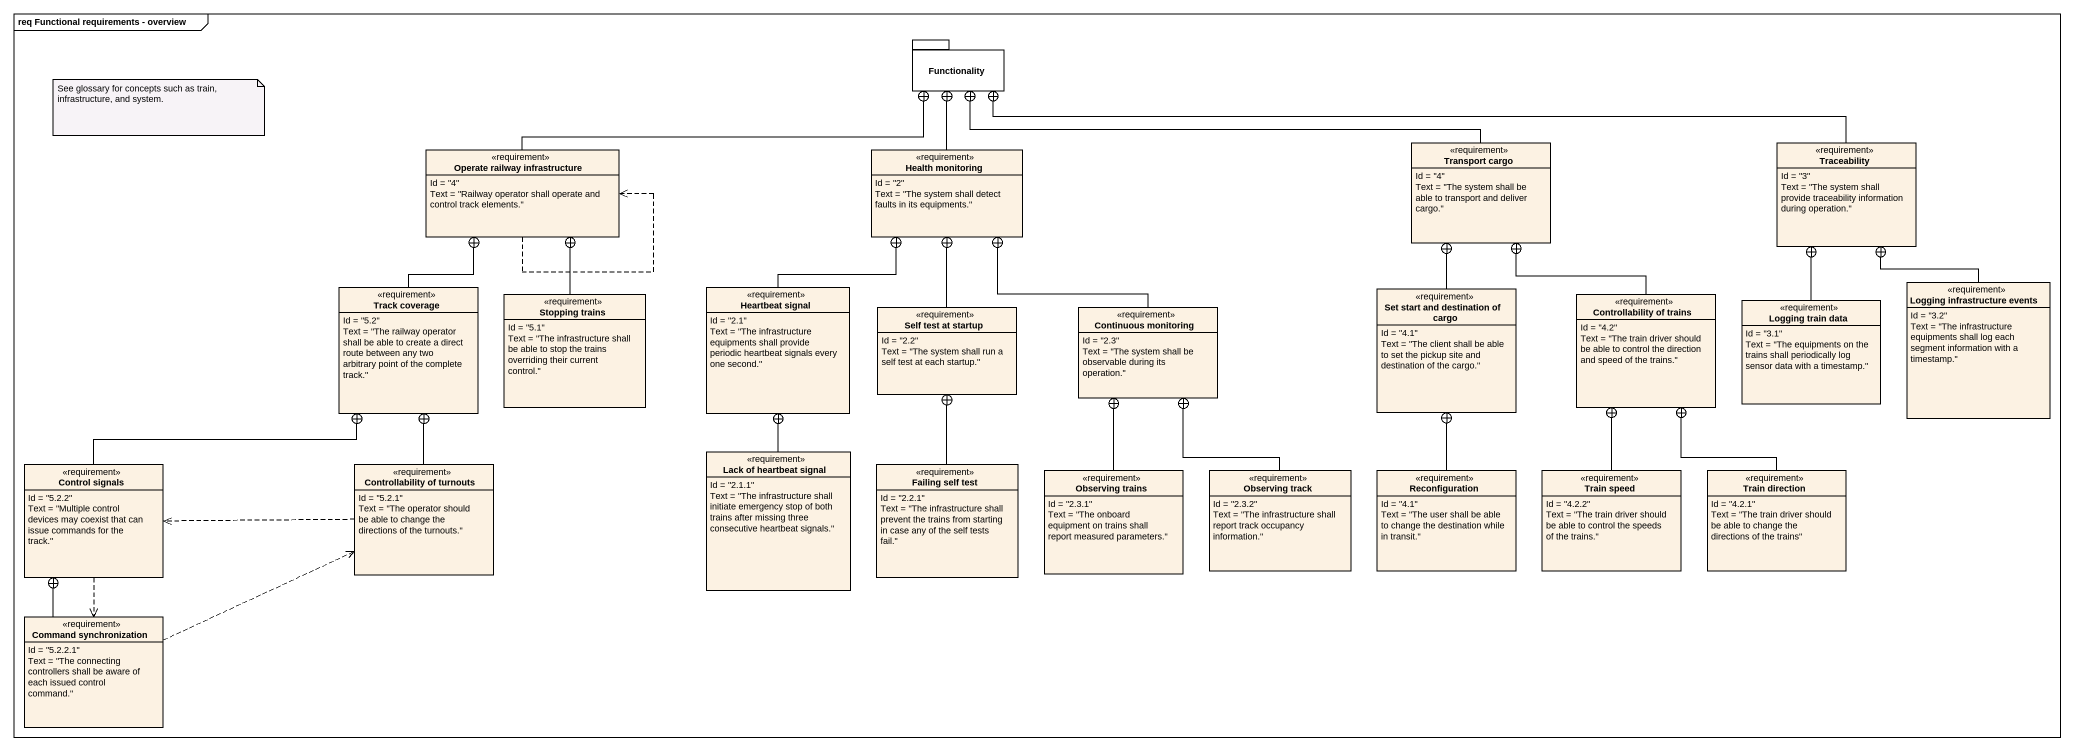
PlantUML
@startuml
mainframe req Functional requirements - overview
hide circle
hide empty members
package Functionality {
}
class "Operate railway infrastructure" as Operate_railway <<requirement>> {
  Id = "4"
  Text = "Railway operator shall operate and control track elements."
}
class "Health monitoring" as Health_monitoring <<requirement>> {
  Id = "2"
  Text = "The system shall detect faults in its equipments."
}
class "Transport cargo" as Transport_cargo <<requirement>> {
  Id = "4"
  Text = "The system shall be able to transport and deliver cargo."
}
class Traceability <<requirement>> {
  Id = "3"
  Text = "The system shall provide traceability information during operation."
}
class "Logging infrastructure events" as Logging_infrastructure <<requirement>> {
  Id = "3.2"
  Text = "The infrastructure equipments shall log each segment information with a timestamp."
}
class "Track coverage" as Track_coverage <<requirement>> {
  Id = "5.2"
  Text = "The railway operator shall be able to create a direct route between any two arbitrary point of the complete track."
}
class "Stopping trains" as Stopping_trains <<requirement>> {
  Id = "5.1"
  Text = "The infrastructure shall be able to stop the trains overriding their current control."
}
class "Heartbeat signal" as Heartbeat_signal <<requirement>> {
  Id = "2.1"
  Text = "The infrastructure equipments shall provide periodic heartbeat signals every one second."
}
class "Self test at startup" as Self_test_at_startup <<requirement>> {
  Id = "2.2"
  Text = "The system shall run a self test at each startup."
}
class "Continuous monitoring" as Continuous_monitoring <<requirement>> {
  Id = "2.3"
  Text = "The system shall be observable during its operation."
}
class "Set start and destination of cargo" as Set_start_and_destination <<requirement>> {
  Id = "4.1"
  Text = "The client shall be able to set the pickup site and destination of the cargo."
}
class "Controllability of trains" as Controllability_of_trains <<requirement>> {
  Id = "4.2"
  Text = "The train driver should be able to control the direction and speed of the trains."
}
class "Logging train data" as Logging_train_data <<requirement>> {
  Id = "3.1"
  Text = "The equipments on the trains shall periodically log sensor data with a timestamp."
}
class "Control signals" as Control_signals <<requirement>> {
  Id = "5.2.2"
  Text = "Multiple control devices may coexist that can issue commands for the track."
}
class "Controllability of turnouts" as Controllability_of_turnouts <<requirement>> {
  Id = "5.2.1"
  Text = "The operator should be able to change the directions of the turnouts."
}
class "Lack of heartbeat signal" as Lack_of_heartbeat_signal <<requirement>> {
  Id = "2.1.1"
  Text = "The infrastructure shall initiate emergency stop of both trains after missing three consecutive heartbeat signals."
}
class "Failing self test" as Failing_self_test <<requirement>> {
  Id = "2.2.1"
  Text = "The infrastructure shall prevent the trains from starting in case any of the self tests fail."
}
class "Observing trains" as Observing_trains <<requirement>> {
  Id = "2.3.1"
  Text = "The onboard equipment on trains shall report measured parameters."
}
class "Observing track" as Observing_track <<requirement>> {
  Id = "2.3.2"
  Text = "The infrastructure shall report track occupancy information."
}
class Reconfiguration <<requirement>> {
  Id = "4.1"
  Text = "The user shall be able to change the destination while in transit."
}
class "Train speed" as Train_speed <<requirement>> {
  Id = "4.2.2"
  Text = "The train driver should be able to control the speeds of the trains."
}
class "Train direction" as Train_direction <<requirement>> {
  Id = "4.2.1"
  Text = "The train driver should be able to change the directions of the trains"
}
class "Command synchronization" as Command_synchronization <<requirement>> {
  Id = "5.2.2.1"
  Text = "The connecting controllers shall be aware of each issued control command."
}
Operate_railway -right-+ Functionality
Operate_railway ..> Operate_railway
Health_monitoring -up-+ Functionality
Transport_cargo -left-+ Functionality
Traceability -left-+ Functionality
Logging_infrastructure -up-+ Traceability
Track_coverage -up-+ Operate_railway
Stopping_trains -up-+ Operate_railway
Heartbeat_signal -up-+ Health_monitoring
Self_test_at_startup -up-+ Health_monitoring
Continuous_monitoring -up-+ Health_monitoring
Set_start_and_destination -up-+ Transport_cargo
Controllability_of_trains -up-+ Transport_cargo
Logging_train_data -up-+ Traceability
Control_signals -right-+ Track_coverage
Control_signals ..> Command_synchronization
Controllability_of_turnouts -up-+ Track_coverage
Controllability_of_turnouts .left.> Control_signals
Lack_of_heartbeat_signal -up-+ Heartbeat_signal
Failing_self_test -up-+ Self_test_at_startup
Observing_trains -up-+ Continuous_monitoring
Observing_track -up-+ Continuous_monitoring
Reconfiguration -up-+ Set_start_and_destination
Train_speed -up-+ Controllability_of_trains
Train_direction -up-+ Controllability_of_trains
Command_synchronization -up-+ Control_signals
Command_synchronization .right.> Controllability_of_turnouts
note as N1
  See glossary for concepts such as train, infrastructure, and system.
end note
@enduml
